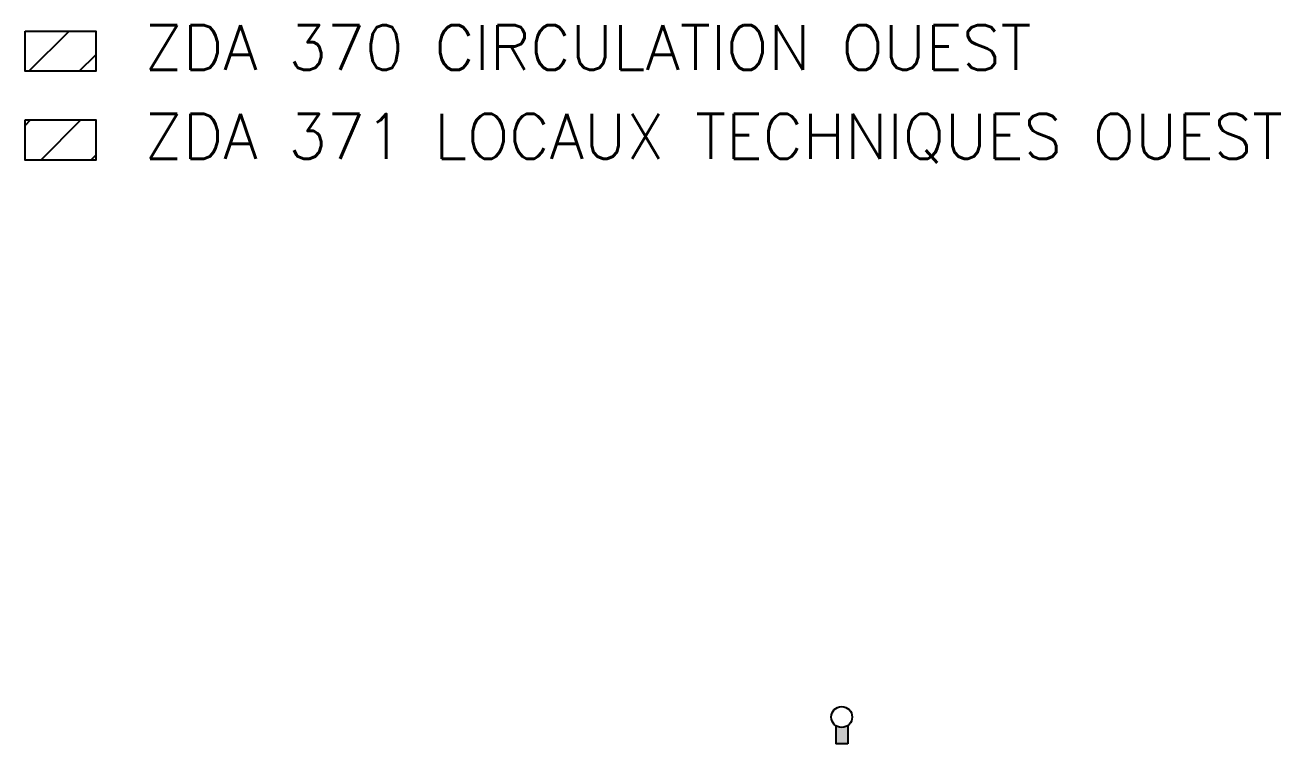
# Model space of a CAD drawing. Header units: millimetres. Extents: x 94.3 to 158.9, y 2.3 to 77.9.
# Drawn here: x 106.63 to 123.45, y 68.31 to 77.94 of the extents above; entities that cross this region are included whole.
import ezdxf
from ezdxf.enums import TextEntityAlignment as Align

# ---------------------------------------------------------------- set-up
doc = ezdxf.new("R2010")
doc.units = ezdxf.units.MM
for name, color, linetype in [('JCC-ADRESSAGE', 6, 'Continuous'), ('JCC-INDICATEUR ACTION', 1, 'Continuous'), ('JCC-LOCAUX', 4, 'Continuous'), ('JCC-ZONING ZDA-ZDM', 5, 'Continuous')]:
    doc.layers.add(name, color=color, linetype=linetype)
doc.styles.add('LOCAUX', font='romans.shx', dxfattribs={"width": 0.75})
doc.styles.get("Standard").update_dxf_attribs({"font": 'romans.shx'})
doc.styles.add('TEXTE', font='romans.shx')
pattern_1 = [(45, (89.308, -22.21706), (-0.3367596, 0.3367596), [])]

# ---------------------------------------------------------------- blocks, each defined once
blk = doc.blocks.new('indicateur action')
at = {"layer": 'JCC-INDICATEUR ACTION'}
blk.add_hatch(color=0, dxfattribs=at).paths.add_polyline_path([(0.8, -0.05, -0.315344), (-0.8, -0.05), (-0.8, -2.5), (0.8, -2.5)])
at = {"layer": 'JCC-INDICATEUR ACTION', "color": 0}
for p, q in [((-0.8, -0.05), (-0.8, -2.5)), ((0.8, -0.05), (0.8, -2.5)), ((0.8, -2.5), (-0.8, -2.5))]:
    blk.add_line(p, q, dxfattribs=at)
blk.add_circle((0, 1.1), 1.4, dxfattribs=at)
at = {"layer": 'JCC-ADRESSAGE', "style": 'TEXTE'}
blk.add_attdef('ADRESSE', text='', height=3, dxfattribs=at).set_placement((0, 5), align=Align.MIDDLE)
at = {"layer": 'JCC-LOCAUX', "lineweight": 0, "style": 'LOCAUX', "width": 0.75, "flags": 8}
for p in [(0, 13.75), (0, 11.25), (0, 8.75)]:
    blk.add_attdef('PIECE', text='', height=1.75, dxfattribs=at).set_placement(p, align=Align.MIDDLE)

msp = doc.modelspace()

# ---------------------------------------------------------------- hatches: boundary and pattern name
at = {"layer": 'JCC-ZONING ZDA-ZDM'}
h = msp.add_hatch(dxfattribs=at)
h.set_pattern_fill('ANSI31', color=4, scale=0.15, style=0)
h.set_pattern_definition(pattern_1)
h.paths.add_polyline_path([(106.625, 77.858), (107.571, 77.858), (107.571, 77.321), (106.625, 77.321)])
h = msp.add_hatch(dxfattribs=at)
h.set_pattern_fill('ANSI31', color=256, scale=0.15, style=0)
h.set_pattern_definition(pattern_1)
h.paths.add_polyline_path([(106.625, 76.668), (107.571, 76.668), (107.571, 76.131), (106.625, 76.131)])

# ---------------------------------------------------------------- linework, layer by layer
at = {"layer": 'JCC-ZONING ZDA-ZDM', "color": 4}
msp.add_lwpolyline([(106.625, 77.858), (107.571, 77.858), (107.571, 77.321), (106.625, 77.321)], close=True, dxfattribs=at)
at = {"layer": 'JCC-ZONING ZDA-ZDM'}
msp.add_lwpolyline([(106.625, 76.668), (107.571, 76.668), (107.571, 76.131), (106.625, 76.131)], close=True, dxfattribs=at)

# ---------------------------------------------------------------- block references
at = {"layer": 'JCC-INDICATEUR ACTION', "lineweight": 0, "xscale": 0.09999999999999432, "yscale": 0.09999999999999432}
msp.add_blockref('indicateur action', (117.563, 68.559), dxfattribs=at)

# ---------------------------------------------------------------- texts
at = {"layer": 'JCC-ZONING ZDA-ZDM', "color": 4, "insert": (108.223, 77.939), "char_height": 0.6, "width": 18.5478, "attachment_point": 1}
msp.add_mtext('ZDA 370 CIRCULATION OUEST', dxfattribs=at)
at = {"layer": 'JCC-ZONING ZDA-ZDM', "insert": (108.223, 76.749), "char_height": 0.6, "width": 18.5478, "attachment_point": 1}
msp.add_mtext('ZDA 371 LOCAUX TECHNIQUES OUEST', dxfattribs=at)

doc.saveas('drawing.dxf')
